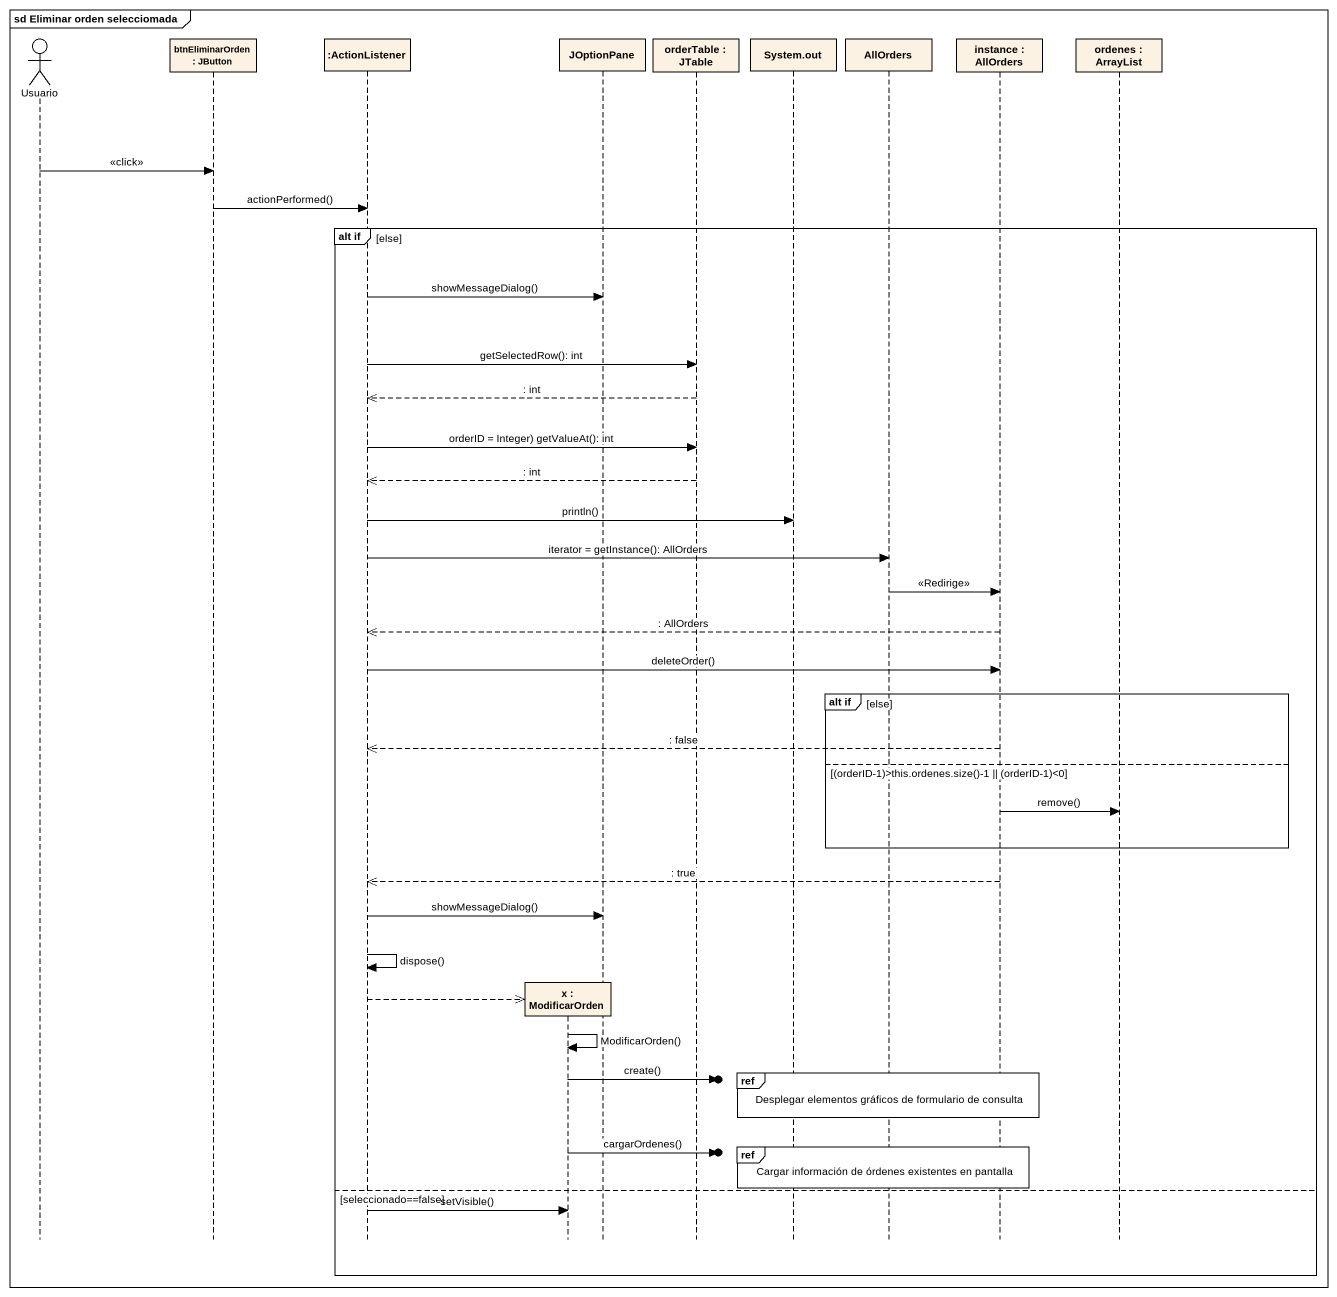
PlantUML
@startuml
mainframe sd Eliminar orden selecciomada
hide footbox
actor Usuario
participant "btnEliminarOrden : JButton" as btnEliminarOrden
participant ":ActionListener" as ActionListener
participant "x : ModificarOrden" as x_
participant JOptionPane
participant "orderTable : JTable" as orderTable
participant "System.out" as System_out
participant AllOrders
participant "instance : AllOrders" as instance
participant "ordenes : ArrayList" as ordenes

Usuario -> btnEliminarOrden : <<click>>
btnEliminarOrden -> ActionListener : actionPerformed()
group alt if [else]
  ActionListener -> JOptionPane : showMessageDialog()
  ActionListener -> orderTable : getSelectedRow(): int
  orderTable -->> ActionListener : : int
  ActionListener -> orderTable : orderID = Integer) getValueAt(): int
  orderTable -->> ActionListener : : int
  ActionListener -> System_out : println()
  ActionListener -> AllOrders : iterator = getInstance(): AllOrders
  AllOrders -> instance : <<Redirige>>
  instance -->> ActionListener : : AllOrders
  ActionListener -> instance : deleteOrder()
  group alt if [else]
    instance -->> ActionListener : : false
  else (orderID-1)>this.ordenes.size()-1 || (orderID-1)<0
    instance -> ordenes : remove()
  end
  instance -->> ActionListener : : true
  ActionListener -> JOptionPane : showMessageDialog()
  ActionListener -> ActionListener : dispose()
  ActionListener -->> x_ **
  x_ -> x_ : ModificarOrden()
  ref over System_out, AllOrders, instance : Desplegar elementos gráficos de formulario de consulta
  x_ ->o] : create()
  ref over System_out, AllOrders, instance : Cargar información de órdenes existentes en pantalla
  x_ ->o] : cargarOrdenes()
else seleccionado==false
  ActionListener -> x_ : setVisible()
end
@enduml
